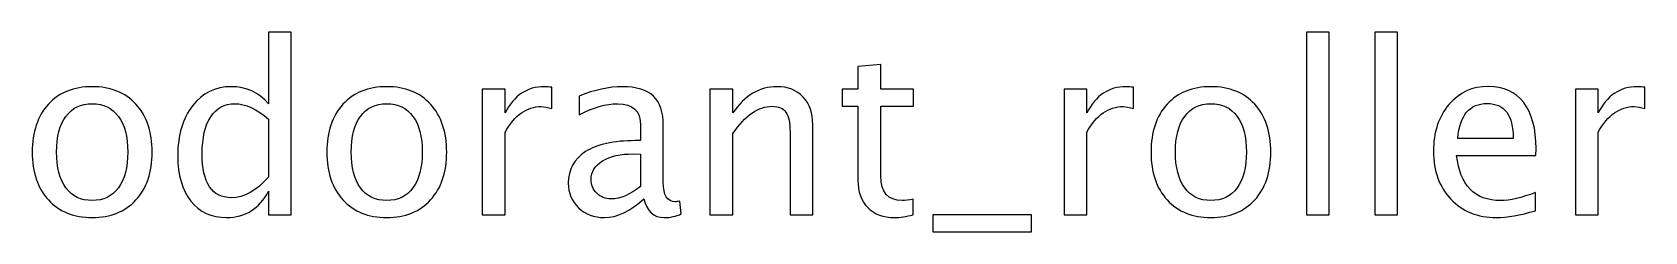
# Model space of a CAD drawing. Header units: centimetres. Extents: x -26.9 to 37.3, y -43.5 to 43.3.
# Drawn here: x 14.38 to 23.02, y -37.25 to -36.18 of the extents above; entities that cross this region are included whole.
import ezdxf

# ---------------------------------------------------------------- set-up
doc = ezdxf.new("R2010")
doc.units = ezdxf.units.CM
doc.header["$MEASUREMENT"] = 0
doc.layers.add('Layer 1', color=7, linetype='Continuous')

msp = doc.modelspace()

# ---------------------------------------------------------------- linework, layer by layer
at = {"layer": 'Layer 1'}
for points, knots in [([(15.64408, -37.15435), (15.64408, -37.15435), (15.64408, -37.02798), (15.64408, -37.02798), (15.64408, -37.02798), (15.59434, -37.12239), (15.51941, -37.16959), (15.41929, -37.16959), (15.41929, -37.16959), (15.33801, -37.16959), (15.27409, -37.14017), (15.22752, -37.08111), (15.22752, -37.08111), (15.18095, -37.02206), (15.15767, -36.94141), (15.15767, -36.83918), (15.15767, -36.83918), (15.15767, -36.72742), (15.18413, -36.63746), (15.23683, -36.5693), (15.23683, -36.5693), (15.28975, -36.50136), (15.35918, -36.46728), (15.44533, -36.46728), (15.44533, -36.46728), (15.52512, -36.46728), (15.59159, -36.49776), (15.64408, -36.55893), (15.64408, -36.55893), (15.64408, -36.55893), (15.64408, -36.17518), (15.64408, -36.17518), (15.64408, -36.17518), (15.64408, -36.17518), (15.766, -36.17518), (15.766, -36.17518), (15.766, -36.17518), (15.766, -36.17518), (15.766, -37.15435), (15.766, -37.15435), (15.766, -37.15435), (15.766, -37.15435), (15.64408, -37.15435), (15.64408, -37.15435)], [0, 0, 0, 0, 0.0833333, 0.0833333, 0.0833333, 0.0833333, 0.1666667, 0.1666667, 0.1666667, 0.1666667, 0.25, 0.25, 0.25, 0.25, 0.3333333, 0.3333333, 0.3333333, 0.3333333, 0.4166667, 0.4166667, 0.4166667, 0.4166667, 0.5, 0.5, 0.5, 0.5, 0.5833333, 0.5833333, 0.5833333, 0.5833333, 0.6666667, 0.6666667, 0.6666667, 0.6666667, 0.75, 0.75, 0.75, 0.75, 0.8333333, 0.8333333, 0.8333333, 0.8333333, 1, 1, 1, 1]), ([(21.20942, -37.15435), (21.20942, -37.15435), (21.20942, -36.17518), (21.20942, -36.17518), (21.20942, -36.17518), (21.20942, -36.17518), (21.33134, -36.17518), (21.33134, -36.17518), (21.33134, -36.17518), (21.33134, -36.17518), (21.33134, -37.15435), (21.33134, -37.15435), (21.33134, -37.15435), (21.33134, -37.15435), (21.20942, -37.15435), (21.20942, -37.15435)], [0, 0, 0, 0, 0.2, 0.2, 0.2, 0.2, 0.4, 0.4, 0.4, 0.4, 0.6, 0.6, 0.6, 0.6, 1, 1, 1, 1]), ([(21.57645, -37.15435), (21.57645, -37.15435), (21.57645, -36.17518), (21.57645, -36.17518), (21.57645, -36.17518), (21.57645, -36.17518), (21.69837, -36.17518), (21.69837, -36.17518), (21.69837, -36.17518), (21.69837, -36.17518), (21.69837, -37.15435), (21.69837, -37.15435), (21.69837, -37.15435), (21.69837, -37.15435), (21.57645, -37.15435), (21.57645, -37.15435)], [0, 0, 0, 0, 0.2, 0.2, 0.2, 0.2, 0.4, 0.4, 0.4, 0.4, 0.6, 0.6, 0.6, 0.6, 1, 1, 1, 1]), ([(19.10059, -37.15414), (19.06291, -37.16451), (19.03011, -37.16959), (19.00238, -37.16959), (19.00238, -37.16959), (18.94015, -37.16959), (18.89168, -37.15181), (18.85696, -37.11625), (18.85696, -37.11625), (18.82204, -37.08069), (18.80468, -37.03137), (18.80468, -36.96808), (18.80468, -36.96808), (18.80468, -36.96808), (18.80468, -36.57269), (18.80468, -36.57269), (18.80468, -36.57269), (18.80468, -36.57269), (18.72044, -36.57269), (18.72044, -36.57269), (18.72044, -36.57269), (18.72044, -36.57269), (18.72044, -36.48125), (18.72044, -36.48125), (18.72044, -36.48125), (18.72044, -36.48125), (18.80468, -36.48125), (18.80468, -36.48125), (18.80468, -36.48125), (18.80468, -36.48125), (18.80468, -36.35954), (18.80468, -36.35954), (18.80468, -36.35954), (18.80468, -36.35954), (18.9266, -36.3479), (18.9266, -36.3479), (18.9266, -36.3479), (18.9266, -36.3479), (18.9266, -36.48125), (18.9266, -36.48125), (18.9266, -36.48125), (18.9266, -36.48125), (19.10313, -36.48125), (19.10313, -36.48125), (19.10313, -36.48125), (19.10313, -36.48125), (19.10313, -36.57269), (19.10313, -36.57269), (19.10313, -36.57269), (19.10313, -36.57269), (18.9266, -36.57269), (18.9266, -36.57269), (18.9266, -36.57269), (18.9266, -36.57269), (18.9266, -36.94607), (18.9266, -36.94607), (18.9266, -36.94607), (18.9266, -37.03412), (18.96491, -37.07815), (19.04132, -37.07815), (19.04132, -37.07815), (19.05762, -37.07815), (19.07731, -37.0754), (19.10059, -37.07011), (19.10059, -37.07011), (19.10059, -37.07011), (19.10059, -37.15414), (19.10059, -37.15414)], [0, 0, 0, 0, 0.0555556, 0.0555556, 0.0555556, 0.0555556, 0.1111111, 0.1111111, 0.1111111, 0.1111111, 0.1666667, 0.1666667, 0.1666667, 0.1666667, 0.2222222, 0.2222222, 0.2222222, 0.2222222, 0.2777778, 0.2777778, 0.2777778, 0.2777778, 0.3333333, 0.3333333, 0.3333333, 0.3333333, 0.3888889, 0.3888889, 0.3888889, 0.3888889, 0.4444444, 0.4444444, 0.4444444, 0.4444444, 0.5, 0.5, 0.5, 0.5, 0.5555556, 0.5555556, 0.5555556, 0.5555556, 0.6111111, 0.6111111, 0.6111111, 0.6111111, 0.6666667, 0.6666667, 0.6666667, 0.6666667, 0.7222222, 0.7222222, 0.7222222, 0.7222222, 0.7777778, 0.7777778, 0.7777778, 0.7777778, 0.8333333, 0.8333333, 0.8333333, 0.8333333, 0.8888889, 0.8888889, 0.8888889, 0.8888889, 1, 1, 1, 1]), ([(14.69878, -37.16959), (14.59993, -37.16959), (14.52162, -37.13805), (14.46404, -37.07497), (14.46404, -37.07497), (14.40626, -37.0119), (14.37747, -36.92617), (14.37747, -36.81801), (14.37747, -36.81801), (14.37747, -36.71006), (14.40626, -36.62455), (14.46404, -36.56168), (14.46404, -36.56168), (14.52162, -36.49882), (14.59993, -36.46728), (14.69878, -36.46728), (14.69878, -36.46728), (14.79763, -36.46728), (14.87595, -36.49882), (14.93352, -36.56168), (14.93352, -36.56168), (14.9913, -36.62455), (15.02009, -36.71006), (15.02009, -36.81801), (15.02009, -36.81801), (15.02009, -36.92617), (14.9913, -37.0119), (14.93352, -37.07497), (14.93352, -37.07497), (14.87595, -37.13805), (14.79763, -37.16959), (14.69878, -37.16959)], [0, 0, 0, 0, 0.1111111, 0.1111111, 0.1111111, 0.1111111, 0.2222222, 0.2222222, 0.2222222, 0.2222222, 0.3333333, 0.3333333, 0.3333333, 0.3333333, 0.4444444, 0.4444444, 0.4444444, 0.4444444, 0.5555556, 0.5555556, 0.5555556, 0.5555556, 0.6666667, 0.6666667, 0.6666667, 0.6666667, 0.7777778, 0.7777778, 0.7777778, 0.7777778, 1, 1, 1, 1]), ([(16.27823, -37.16959), (16.17938, -37.16959), (16.10107, -37.13805), (16.04349, -37.07497), (16.04349, -37.07497), (15.98571, -37.0119), (15.95692, -36.92617), (15.95692, -36.81801), (15.95692, -36.81801), (15.95692, -36.71006), (15.98571, -36.62455), (16.04349, -36.56168), (16.04349, -36.56168), (16.10107, -36.49882), (16.17938, -36.46728), (16.27823, -36.46728), (16.27823, -36.46728), (16.37708, -36.46728), (16.4554, -36.49882), (16.51297, -36.56168), (16.51297, -36.56168), (16.57075, -36.62455), (16.59954, -36.71006), (16.59954, -36.81801), (16.59954, -36.81801), (16.59954, -36.92617), (16.57075, -37.0119), (16.51297, -37.07497), (16.51297, -37.07497), (16.4554, -37.13805), (16.37708, -37.16959), (16.27823, -37.16959)], [0, 0, 0, 0, 0.1111111, 0.1111111, 0.1111111, 0.1111111, 0.2222222, 0.2222222, 0.2222222, 0.2222222, 0.3333333, 0.3333333, 0.3333333, 0.3333333, 0.4444444, 0.4444444, 0.4444444, 0.4444444, 0.5555556, 0.5555556, 0.5555556, 0.5555556, 0.6666667, 0.6666667, 0.6666667, 0.6666667, 0.7777778, 0.7777778, 0.7777778, 0.7777778, 1, 1, 1, 1]), ([(16.79046, -37.15435), (16.79046, -37.15435), (16.79046, -36.48125), (16.79046, -36.48125), (16.79046, -36.48125), (16.79046, -36.48125), (16.91238, -36.48125), (16.91238, -36.48125), (16.91238, -36.48125), (16.91238, -36.48125), (16.91238, -36.60846), (16.91238, -36.60846), (16.91238, -36.60846), (16.96085, -36.51427), (17.03113, -36.46728), (17.12341, -36.46728), (17.12341, -36.46728), (17.1359, -36.46728), (17.14902, -36.46834), (17.16257, -36.47045), (17.16257, -36.47045), (17.16257, -36.47045), (17.16257, -36.58454), (17.16257, -36.58454), (17.16257, -36.58454), (17.1414, -36.57756), (17.12278, -36.57396), (17.10669, -36.57396), (17.10669, -36.57396), (17.02922, -36.57396), (16.96445, -36.61968), (16.91238, -36.71133), (16.91238, -36.71133), (16.91238, -36.71133), (16.91238, -37.15435), (16.91238, -37.15435), (16.91238, -37.15435), (16.91238, -37.15435), (16.79046, -37.15435), (16.79046, -37.15435)], [0, 0, 0, 0, 0.0909091, 0.0909091, 0.0909091, 0.0909091, 0.1818182, 0.1818182, 0.1818182, 0.1818182, 0.2727273, 0.2727273, 0.2727273, 0.2727273, 0.3636364, 0.3636364, 0.3636364, 0.3636364, 0.4545455, 0.4545455, 0.4545455, 0.4545455, 0.5454545, 0.5454545, 0.5454545, 0.5454545, 0.6363636, 0.6363636, 0.6363636, 0.6363636, 0.7272727, 0.7272727, 0.7272727, 0.7272727, 0.8181818, 0.8181818, 0.8181818, 0.8181818, 1, 1, 1, 1]), ([(17.65702, -37.06862), (17.58379, -37.13593), (17.5133, -37.16959), (17.44557, -37.16959), (17.44557, -37.16959), (17.3899, -37.16959), (17.34354, -37.15223), (17.30693, -37.11731), (17.30693, -37.11731), (17.2701, -37.08238), (17.25168, -37.03836), (17.25168, -36.98523), (17.25168, -36.98523), (17.25168, -36.91178), (17.28258, -36.85526), (17.34439, -36.81589), (17.34439, -36.81589), (17.4062, -36.77652), (17.49489, -36.75684), (17.61046, -36.75684), (17.61046, -36.75684), (17.61046, -36.75684), (17.63903, -36.75684), (17.63903, -36.75684), (17.63903, -36.75684), (17.63903, -36.75684), (17.63903, -36.67577), (17.63903, -36.67577), (17.63903, -36.67577), (17.63903, -36.59767), (17.59839, -36.55872), (17.5169, -36.55872), (17.5169, -36.55872), (17.45382, -36.55872), (17.38482, -36.57862), (17.3101, -36.61841), (17.3101, -36.61841), (17.3101, -36.61841), (17.3101, -36.51808), (17.3101, -36.51808), (17.3101, -36.51808), (17.39223, -36.48421), (17.4697, -36.46728), (17.5423, -36.46728), (17.5423, -36.46728), (17.61702, -36.46728), (17.67226, -36.48421), (17.70761, -36.51829), (17.70761, -36.51829), (17.74317, -36.55237), (17.76095, -36.60486), (17.76095, -36.67577), (17.76095, -36.67577), (17.76095, -36.67577), (17.76095, -36.97994), (17.76095, -36.97994), (17.76095, -36.97994), (17.76095, -37.04957), (17.78233, -37.0845), (17.8253, -37.0845), (17.8253, -37.0845), (17.83059, -37.0845), (17.83842, -37.08365), (17.84879, -37.08196), (17.84879, -37.08196), (17.84879, -37.08196), (17.85747, -37.14969), (17.85747, -37.14969), (17.85747, -37.14969), (17.82974, -37.16303), (17.79926, -37.16959), (17.76582, -37.16959), (17.76582, -37.16959), (17.70888, -37.16959), (17.67269, -37.13593), (17.65702, -37.06862)], [0, 0, 0, 0, 0.05, 0.05, 0.05, 0.05, 0.1, 0.1, 0.1, 0.1, 0.15, 0.15, 0.15, 0.15, 0.2, 0.2, 0.2, 0.2, 0.25, 0.25, 0.25, 0.25, 0.3, 0.3, 0.3, 0.3, 0.35, 0.35, 0.35, 0.35, 0.4, 0.4, 0.4, 0.4, 0.45, 0.45, 0.45, 0.45, 0.5, 0.5, 0.5, 0.5, 0.55, 0.55, 0.55, 0.55, 0.6, 0.6, 0.6, 0.6, 0.65, 0.65, 0.65, 0.65, 0.7, 0.7, 0.7, 0.7, 0.75, 0.75, 0.75, 0.75, 0.8, 0.8, 0.8, 0.8, 0.85, 0.85, 0.85, 0.85, 0.9, 0.9, 0.9, 0.9, 1, 1, 1, 1]), ([(18.01135, -37.15435), (18.01135, -37.15435), (18.01135, -36.48125), (18.01135, -36.48125), (18.01135, -36.48125), (18.01135, -36.48125), (18.13327, -36.48125), (18.13327, -36.48125), (18.13327, -36.48125), (18.13327, -36.48125), (18.13327, -36.60846), (18.13327, -36.60846), (18.13327, -36.60846), (18.19783, -36.51427), (18.27699, -36.46728), (18.37055, -36.46728), (18.37055, -36.46728), (18.42939, -36.46728), (18.47617, -36.48569), (18.51067, -36.52274), (18.51067, -36.52274), (18.54517, -36.55957), (18.56253, -36.60931), (18.56253, -36.67154), (18.56253, -36.67154), (18.56253, -36.67154), (18.56253, -37.15435), (18.56253, -37.15435), (18.56253, -37.15435), (18.56253, -37.15435), (18.44061, -37.15435), (18.44061, -37.15435), (18.44061, -37.15435), (18.44061, -37.15435), (18.44061, -36.71133), (18.44061, -36.71133), (18.44061, -36.71133), (18.44061, -36.66138), (18.4332, -36.62582), (18.4186, -36.60465), (18.4186, -36.60465), (18.40378, -36.58327), (18.37944, -36.57269), (18.34536, -36.57269), (18.34536, -36.57269), (18.27043, -36.57269), (18.19973, -36.62158), (18.13327, -36.71937), (18.13327, -36.71937), (18.13327, -36.71937), (18.13327, -37.15435), (18.13327, -37.15435), (18.13327, -37.15435), (18.13327, -37.15435), (18.01135, -37.15435), (18.01135, -37.15435)], [0, 0, 0, 0, 0.0666667, 0.0666667, 0.0666667, 0.0666667, 0.1333333, 0.1333333, 0.1333333, 0.1333333, 0.2, 0.2, 0.2, 0.2, 0.2666667, 0.2666667, 0.2666667, 0.2666667, 0.3333333, 0.3333333, 0.3333333, 0.3333333, 0.4, 0.4, 0.4, 0.4, 0.4666667, 0.4666667, 0.4666667, 0.4666667, 0.5333333, 0.5333333, 0.5333333, 0.5333333, 0.6, 0.6, 0.6, 0.6, 0.6666667, 0.6666667, 0.6666667, 0.6666667, 0.7333333, 0.7333333, 0.7333333, 0.7333333, 0.8, 0.8, 0.8, 0.8, 0.8666667, 0.8666667, 0.8666667, 0.8666667, 1, 1, 1, 1]), ([(19.90958, -37.15435), (19.90958, -37.15435), (19.90958, -36.48125), (19.90958, -36.48125), (19.90958, -36.48125), (19.90958, -36.48125), (20.0315, -36.48125), (20.0315, -36.48125), (20.0315, -36.48125), (20.0315, -36.48125), (20.0315, -36.60846), (20.0315, -36.60846), (20.0315, -36.60846), (20.07997, -36.51427), (20.15025, -36.46728), (20.24253, -36.46728), (20.24253, -36.46728), (20.25502, -36.46728), (20.26814, -36.46834), (20.28169, -36.47045), (20.28169, -36.47045), (20.28169, -36.47045), (20.28169, -36.58454), (20.28169, -36.58454), (20.28169, -36.58454), (20.26052, -36.57756), (20.2419, -36.57396), (20.22581, -36.57396), (20.22581, -36.57396), (20.14834, -36.57396), (20.08357, -36.61968), (20.0315, -36.71133), (20.0315, -36.71133), (20.0315, -36.71133), (20.0315, -37.15435), (20.0315, -37.15435), (20.0315, -37.15435), (20.0315, -37.15435), (19.90958, -37.15435), (19.90958, -37.15435)], [0, 0, 0, 0, 0.0909091, 0.0909091, 0.0909091, 0.0909091, 0.1818182, 0.1818182, 0.1818182, 0.1818182, 0.2727273, 0.2727273, 0.2727273, 0.2727273, 0.3636364, 0.3636364, 0.3636364, 0.3636364, 0.4545455, 0.4545455, 0.4545455, 0.4545455, 0.5454545, 0.5454545, 0.5454545, 0.5454545, 0.6363636, 0.6363636, 0.6363636, 0.6363636, 0.7272727, 0.7272727, 0.7272727, 0.7272727, 0.8181818, 0.8181818, 0.8181818, 0.8181818, 1, 1, 1, 1]), ([(20.69719, -37.16959), (20.59834, -37.16959), (20.52003, -37.13805), (20.46245, -37.07497), (20.46245, -37.07497), (20.40467, -37.0119), (20.37588, -36.92617), (20.37588, -36.81801), (20.37588, -36.81801), (20.37588, -36.71006), (20.40467, -36.62455), (20.46245, -36.56168), (20.46245, -36.56168), (20.52003, -36.49882), (20.59834, -36.46728), (20.69719, -36.46728), (20.69719, -36.46728), (20.79604, -36.46728), (20.87436, -36.49882), (20.93193, -36.56168), (20.93193, -36.56168), (20.98971, -36.62455), (21.0185, -36.71006), (21.0185, -36.81801), (21.0185, -36.81801), (21.0185, -36.92617), (20.98971, -37.0119), (20.93193, -37.07497), (20.93193, -37.07497), (20.87436, -37.13805), (20.79604, -37.16959), (20.69719, -37.16959)], [0, 0, 0, 0, 0.1111111, 0.1111111, 0.1111111, 0.1111111, 0.2222222, 0.2222222, 0.2222222, 0.2222222, 0.3333333, 0.3333333, 0.3333333, 0.3333333, 0.4444444, 0.4444444, 0.4444444, 0.4444444, 0.5555556, 0.5555556, 0.5555556, 0.5555556, 0.6666667, 0.6666667, 0.6666667, 0.6666667, 0.7777778, 0.7777778, 0.7777778, 0.7777778, 1, 1, 1, 1]), ([(22.43751, -37.13276), (22.3556, -37.15731), (22.28553, -37.16959), (22.22711, -37.16959), (22.22711, -37.16959), (22.12742, -37.16959), (22.04635, -37.13657), (21.98391, -37.07074), (21.98391, -37.07074), (21.92147, -37.00491), (21.89014, -36.91961), (21.89014, -36.81462), (21.89014, -36.81462), (21.89014, -36.71281), (21.91766, -36.6292), (21.9729, -36.5638), (21.9729, -36.5638), (22.02815, -36.49861), (22.09884, -36.46601), (22.18499, -36.46601), (22.18499, -36.46601), (22.26648, -36.46601), (22.32956, -36.49501), (22.37401, -36.553), (22.37401, -36.553), (22.41846, -36.611), (22.44069, -36.69313), (22.44069, -36.7996), (22.44069, -36.7996), (22.44069, -36.7996), (22.44005, -36.83685), (22.44005, -36.83685), (22.44005, -36.83685), (22.44005, -36.83685), (22.0146, -36.83685), (22.0146, -36.83685), (22.0146, -36.83685), (22.03238, -36.99772), (22.11091, -37.07815), (22.24997, -37.07815), (22.24997, -37.07815), (22.30099, -37.07815), (22.36343, -37.06376), (22.43751, -37.03497), (22.43751, -37.03497), (22.43751, -37.03497), (22.43751, -37.13276), (22.43751, -37.13276)], [0, 0, 0, 0, 0.0769231, 0.0769231, 0.0769231, 0.0769231, 0.1538462, 0.1538462, 0.1538462, 0.1538462, 0.2307692, 0.2307692, 0.2307692, 0.2307692, 0.3076923, 0.3076923, 0.3076923, 0.3076923, 0.3846154, 0.3846154, 0.3846154, 0.3846154, 0.4615385, 0.4615385, 0.4615385, 0.4615385, 0.5384615, 0.5384615, 0.5384615, 0.5384615, 0.6153846, 0.6153846, 0.6153846, 0.6153846, 0.6923077, 0.6923077, 0.6923077, 0.6923077, 0.7692308, 0.7692308, 0.7692308, 0.7692308, 0.8461538, 0.8461538, 0.8461538, 0.8461538, 1, 1, 1, 1]), ([(22.65108, -37.15435), (22.65108, -37.15435), (22.65108, -36.48125), (22.65108, -36.48125), (22.65108, -36.48125), (22.65108, -36.48125), (22.773, -36.48125), (22.773, -36.48125), (22.773, -36.48125), (22.773, -36.48125), (22.773, -36.60846), (22.773, -36.60846), (22.773, -36.60846), (22.82147, -36.51427), (22.89175, -36.46728), (22.98403, -36.46728), (22.98403, -36.46728), (22.99652, -36.46728), (23.00964, -36.46834), (23.02319, -36.47045), (23.02319, -36.47045), (23.02319, -36.47045), (23.02319, -36.58454), (23.02319, -36.58454), (23.02319, -36.58454), (23.00202, -36.57756), (22.9834, -36.57396), (22.96731, -36.57396), (22.96731, -36.57396), (22.88984, -36.57396), (22.82507, -36.61968), (22.773, -36.71133), (22.773, -36.71133), (22.773, -36.71133), (22.773, -37.15435), (22.773, -37.15435), (22.773, -37.15435), (22.773, -37.15435), (22.65108, -37.15435), (22.65108, -37.15435)], [0, 0, 0, 0, 0.0909091, 0.0909091, 0.0909091, 0.0909091, 0.1818182, 0.1818182, 0.1818182, 0.1818182, 0.2727273, 0.2727273, 0.2727273, 0.2727273, 0.3636364, 0.3636364, 0.3636364, 0.3636364, 0.4545455, 0.4545455, 0.4545455, 0.4545455, 0.5454545, 0.5454545, 0.5454545, 0.5454545, 0.6363636, 0.6363636, 0.6363636, 0.6363636, 0.7272727, 0.7272727, 0.7272727, 0.7272727, 0.8181818, 0.8181818, 0.8181818, 0.8181818, 1, 1, 1, 1]), ([(14.69857, -37.07815), (14.75889, -37.07815), (14.80588, -37.0555), (14.83933, -37.00999), (14.83933, -37.00999), (14.87256, -36.9647), (14.88928, -36.90056), (14.88928, -36.81801), (14.88928, -36.81801), (14.88928, -36.73567), (14.87256, -36.67175), (14.83933, -36.62645), (14.83933, -36.62645), (14.80588, -36.58137), (14.75889, -36.55872), (14.69857, -36.55872), (14.69857, -36.55872), (14.63803, -36.55872), (14.59104, -36.58137), (14.55802, -36.62645), (14.55802, -36.62645), (14.52479, -36.67175), (14.50828, -36.73567), (14.50828, -36.81801), (14.50828, -36.81801), (14.50828, -36.90056), (14.52479, -36.9647), (14.55802, -37.00999), (14.55802, -37.00999), (14.59104, -37.0555), (14.63803, -37.07815), (14.69857, -37.07815)], [0, 0, 0, 0, 0.1111111, 0.1111111, 0.1111111, 0.1111111, 0.2222222, 0.2222222, 0.2222222, 0.2222222, 0.3333333, 0.3333333, 0.3333333, 0.3333333, 0.4444444, 0.4444444, 0.4444444, 0.4444444, 0.5555556, 0.5555556, 0.5555556, 0.5555556, 0.6666667, 0.6666667, 0.6666667, 0.6666667, 0.7777778, 0.7777778, 0.7777778, 0.7777778, 1, 1, 1, 1]), ([(15.64408, -36.64233), (15.58079, -36.58666), (15.52089, -36.55872), (15.46416, -36.55872), (15.46416, -36.55872), (15.40828, -36.55872), (15.3651, -36.582), (15.33441, -36.62878), (15.33441, -36.62878), (15.30372, -36.67535), (15.28848, -36.74139), (15.28848, -36.8269), (15.28848, -36.8269), (15.28848, -36.98417), (15.34055, -37.06291), (15.4449, -37.06291), (15.4449, -37.06291), (15.51264, -37.06291), (15.5791, -37.02587), (15.64408, -36.952), (15.64408, -36.952), (15.64408, -36.952), (15.64408, -36.64233), (15.64408, -36.64233)], [0, 0, 0, 0, 0.1428571, 0.1428571, 0.1428571, 0.1428571, 0.2857143, 0.2857143, 0.2857143, 0.2857143, 0.4285714, 0.4285714, 0.4285714, 0.4285714, 0.5714286, 0.5714286, 0.5714286, 0.5714286, 0.7142857, 0.7142857, 0.7142857, 0.7142857, 1, 1, 1, 1]), ([(16.27802, -37.07815), (16.33834, -37.07815), (16.38533, -37.0555), (16.41878, -37.00999), (16.41878, -37.00999), (16.45201, -36.9647), (16.46873, -36.90056), (16.46873, -36.81801), (16.46873, -36.81801), (16.46873, -36.73567), (16.45201, -36.67175), (16.41878, -36.62645), (16.41878, -36.62645), (16.38533, -36.58137), (16.33834, -36.55872), (16.27802, -36.55872), (16.27802, -36.55872), (16.21748, -36.55872), (16.17049, -36.58137), (16.13747, -36.62645), (16.13747, -36.62645), (16.10424, -36.67175), (16.08773, -36.73567), (16.08773, -36.81801), (16.08773, -36.81801), (16.08773, -36.90056), (16.10424, -36.9647), (16.13747, -37.00999), (16.13747, -37.00999), (16.17049, -37.0555), (16.21748, -37.07815), (16.27802, -37.07815)], [0, 0, 0, 0, 0.1111111, 0.1111111, 0.1111111, 0.1111111, 0.2222222, 0.2222222, 0.2222222, 0.2222222, 0.3333333, 0.3333333, 0.3333333, 0.3333333, 0.4444444, 0.4444444, 0.4444444, 0.4444444, 0.5555556, 0.5555556, 0.5555556, 0.5555556, 0.6666667, 0.6666667, 0.6666667, 0.6666667, 0.7777778, 0.7777778, 0.7777778, 0.7777778, 1, 1, 1, 1]), ([(20.69698, -37.07815), (20.7573, -37.07815), (20.80429, -37.0555), (20.83774, -37.00999), (20.83774, -37.00999), (20.87097, -36.9647), (20.88769, -36.90056), (20.88769, -36.81801), (20.88769, -36.81801), (20.88769, -36.73567), (20.87097, -36.67175), (20.83774, -36.62645), (20.83774, -36.62645), (20.80429, -36.58137), (20.7573, -36.55872), (20.69698, -36.55872), (20.69698, -36.55872), (20.63644, -36.55872), (20.58945, -36.58137), (20.55643, -36.62645), (20.55643, -36.62645), (20.5232, -36.67175), (20.50669, -36.73567), (20.50669, -36.81801), (20.50669, -36.81801), (20.50669, -36.90056), (20.5232, -36.9647), (20.55643, -37.00999), (20.55643, -37.00999), (20.58945, -37.0555), (20.63644, -37.07815), (20.69698, -37.07815)], [0, 0, 0, 0, 0.1111111, 0.1111111, 0.1111111, 0.1111111, 0.2222222, 0.2222222, 0.2222222, 0.2222222, 0.3333333, 0.3333333, 0.3333333, 0.3333333, 0.4444444, 0.4444444, 0.4444444, 0.4444444, 0.5555556, 0.5555556, 0.5555556, 0.5555556, 0.6666667, 0.6666667, 0.6666667, 0.6666667, 0.7777778, 0.7777778, 0.7777778, 0.7777778, 1, 1, 1, 1]), ([(22.02095, -36.74541), (22.02095, -36.74541), (22.31813, -36.74541), (22.31813, -36.74541), (22.31813, -36.74541), (22.31813, -36.6201), (22.27135, -36.55745), (22.17801, -36.55745), (22.17801, -36.55745), (22.08403, -36.55745), (22.03175, -36.6201), (22.02095, -36.74541)], [0, 0, 0, 0, 0.25, 0.25, 0.25, 0.25, 0.5, 0.5, 0.5, 0.5, 1, 1, 1, 1]), ([(17.63903, -37.00216), (17.63903, -37.00216), (17.63903, -36.82923), (17.63903, -36.82923), (17.63903, -36.82923), (17.63903, -36.82923), (17.59987, -36.82796), (17.59987, -36.82796), (17.59987, -36.82796), (17.53214, -36.82796), (17.47753, -36.84045), (17.43583, -36.86542), (17.43583, -36.86542), (17.39434, -36.89061), (17.3736, -36.92384), (17.3736, -36.96533), (17.3736, -36.96533), (17.3736, -36.99433), (17.38397, -37.01888), (17.4045, -37.03899), (17.4045, -37.03899), (17.42525, -37.0591), (17.45044, -37.06926), (17.48028, -37.06926), (17.48028, -37.06926), (17.53108, -37.06926), (17.584, -37.04682), (17.63903, -37.00216)], [0, 0, 0, 0, 0.125, 0.125, 0.125, 0.125, 0.25, 0.25, 0.25, 0.25, 0.375, 0.375, 0.375, 0.375, 0.5, 0.5, 0.5, 0.5, 0.625, 0.625, 0.625, 0.625, 0.75, 0.75, 0.75, 0.75, 1, 1, 1, 1]), ([(19.206, -37.24579), (19.206, -37.24579), (19.206, -37.15435), (19.206, -37.15435), (19.206, -37.15435), (19.206, -37.15435), (19.73432, -37.15435), (19.73432, -37.15435), (19.73432, -37.15435), (19.73432, -37.15435), (19.73432, -37.24579), (19.73432, -37.24579), (19.73432, -37.24579), (19.73432, -37.24579), (19.206, -37.24579), (19.206, -37.24579)], [0, 0, 0, 0, 0.2, 0.2, 0.2, 0.2, 0.4, 0.4, 0.4, 0.4, 0.6, 0.6, 0.6, 0.6, 1, 1, 1, 1])]:
    msp.add_open_spline(points, degree=3, knots=knots, dxfattribs=at)

doc.saveas('drawing.dxf')
